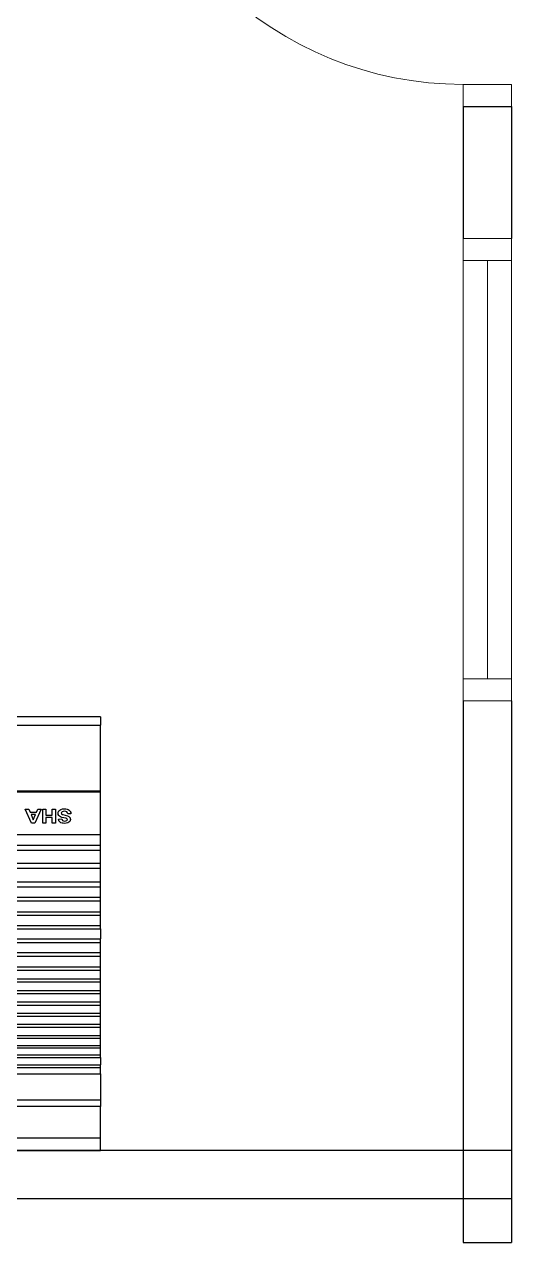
# Model space of a CAD drawing. Header units: inches. Extents: x -86208230 to 200276, y 9267 to 1246656.
# Drawn here: x 127573 to 128679, y 35318 to 38085 of the extents above; entities that cross this region are included whole.
import ezdxf

# ---------------------------------------------------------------- set-up
doc = ezdxf.new("R2010")
doc.units = ezdxf.units.IN
doc.header["$MEASUREMENT"] = 0
for name, color, linetype, lineweight in [('DOOR', 8, 'Continuous', 20), ('wall', 8, 'Continuous', 30), ('WIN', 8, 'Continuous', 18)]:
    doc.layers.add(name, color=color, linetype=linetype, lineweight=lineweight)
doc.layers.add('Edges', color=7, linetype='Continuous')
doc.layers.add('partition', color=8, linetype='Continuous')

# ---------------------------------------------------------------- blocks, each defined once
blk = doc.blocks.new('dr16')
at = {"layer": 'DOOR', "color": 1}
blk.add_line((-2409712.2, -909070.8), (-2409602.2, -909070.8), dxfattribs=at)
for points in [[(-2409712.2, -909070.8), (-2409602.2, -909070.8), (-2409602.2, -909020.8), (-2409712.2, -909020.8)], [(-2410511.2, -909830.8), (-2409712.2, -909830.8), (-2409712.2, -909870.8), (-2410511.2, -909870.8)], [(-2409712.2, -909920.8), (-2409602.2, -909920.8), (-2409602.2, -909870.8), (-2409712.2, -909870.8)]]:
    blk.add_lwpolyline(points, close=True, dxfattribs=at)
at = {"layer": 'DOOR', "color": 9}
blk.add_arc((-2409712.2, -909870.8), 800, 90, 177.134, dxfattribs=at)
blk = doc.blocks.new('air con')
at = {"layer": 'Edges'}
for p, q in [((71.402, 41.898), (152.402, 41.898)), ((71.402, 41.898), (71.402, 41.095)), ((71.402, 41.095), (152.402, 41.095)), ((71.402, 41.095), (71.402, 39.122)), ((71.402, 39.122), (152.402, 39.122)), ((71.402, 38.724), (71.402, 39.122)), ((152.402, 38.724), (71.402, 38.724)), ((71.402, 37.092), (71.402, 38.724)), ((71.402, 37.092), (71.402, 36.701)), ((152.402, 37.092), (71.402, 37.092)), ((152.402, 36.701), (71.402, 36.701)), ((71.402, 36.701), (71.402, 36.542)), ((152.402, 36.542), (71.402, 36.542)), ((71.402, 36.078), (71.402, 36.542)), ((152.402, 36.078), (71.402, 36.078)), ((71.402, 36.078), (71.402, 35.914)), ((152.402, 35.914), (71.402, 35.914)), ((71.402, 35.914), (71.402, 35.493)), ((71.402, 35.493), (71.402, 35.34)), ((152.402, 35.493), (71.402, 35.493)), ((152.402, 35.34), (71.402, 35.34)), ((71.402, 35.34), (71.402, 34.877)), ((152.402, 34.877), (71.402, 34.877)), ((71.402, 34.877), (71.402, 34.709)), ((152.402, 34.709), (71.402, 34.709)), ((71.402, 34.709), (71.402, 34.207)), ((152.402, 34.207), (71.402, 34.207)), ((71.402, 34.207), (71.402, 34.022)), ((71.402, 34.022), (71.402, 33.51)), ((152.402, 34.022), (71.402, 34.022)), ((152.402, 33.51), (71.402, 33.51)), ((71.402, 33.51), (71.402, 33.335)), ((152.402, 33.335), (71.402, 33.335)), ((71.402, 33.335), (71.402, 32.826)), ((152.402, 32.826), (71.402, 32.826)), ((71.402, 32.826), (71.402, 32.625)), ((152.402, 32.625), (71.402, 32.625)), ((71.402, 32.625), (71.402, 32.098)), ((152.402, 32.098), (71.402, 32.098)), ((71.402, 32.098), (71.402, 31.911)), ((152.402, 31.911), (71.402, 31.911)), ((71.402, 31.911), (71.402, 31.378)), ((152.402, 31.378), (71.402, 31.378)), ((71.402, 31.378), (71.402, 31.189)), ((152.402, 31.189), (71.402, 31.189)), ((71.402, 31.189), (71.402, 30.654)), ((152.402, 30.654), (71.402, 30.654)), ((71.402, 30.654), (71.402, 30.439)), ((152.402, 30.439), (71.402, 30.439)), ((71.402, 30.439), (71.402, 29.791)), ((152.402, 29.791), (71.402, 29.791)), ((71.402, 29.791), (71.402, 29.562)), ((71.402, 29.562), (71.402, 28.935)), ((152.402, 29.562), (71.402, 29.562)), ((152.402, 28.935), (71.402, 28.935)), ((71.402, 28.935), (71.402, 28.714)), ((152.402, 28.714), (71.402, 28.714)), ((71.402, 28.092), (71.402, 28.714)), ((152.402, 28.092), (71.402, 28.092)), ((71.402, 28.092), (71.402, 27.871)), ((71.402, 27.871), (71.402, 27.226)), ((152.402, 27.871), (71.402, 27.871)), ((152.402, 27.226), (71.402, 27.226)), ((71.402, 27.226), (71.402, 27.024)), ((71.402, 27.024), (71.402, 26.349)), ((152.402, 27.024), (71.402, 27.024)), ((152.402, 26.349), (71.402, 26.349)), ((71.402, 26.349), (71.402, 26.117)), ((152.402, 26.117), (71.402, 26.117)), ((71.402, 26.117), (71.402, 25.469)), ((152.402, 25.469), (71.402, 25.469)), ((71.402, 25.469), (71.402, 25.162)), ((152.402, 25.162), (71.402, 25.162)), ((71.402, 25.162), (71.402, 24.304)), ((152.402, 24.304), (71.402, 24.304)), ((71.402, 24.304), (71.402, 24.002)), ((152.402, 24.002), (71.402, 24.002)), ((71.402, 24.002), (71.402, 23.184)), ((71.402, 23.184), (71.402, 22.883)), ((152.402, 23.184), (71.402, 23.184)), ((152.402, 22.883), (71.402, 22.883)), ((71.402, 22.883), (71.402, 22.213)), ((152.402, 22.213), (71.402, 22.213)), ((71.402, 22.213), (71.402, 19.568)), ((73.283, 21.282), (73.294, 21.346)), ((73.289, 21.232), (73.283, 21.282)), ((73.306, 21.186), (73.289, 21.232)), ((73.294, 21.346), (73.326, 21.406)), ((73.326, 21.406), (73.378, 21.457)), ((73.378, 21.457), (73.448, 21.494)), ((73.448, 21.494), (73.537, 21.517)), ((73.481, 21.324), (73.473, 21.293)), ((73.473, 21.293), (73.48, 21.265)), ((73.48, 21.265), (73.502, 21.241)), ((73.504, 21.347), (73.481, 21.324)), ((73.502, 21.241), (73.567, 21.212)), ((73.563, 21.371), (73.504, 21.347)), ((73.537, 21.517), (73.642, 21.525)), ((73.64, 21.379), (73.563, 21.371)), ((73.713, 21.372), (73.64, 21.379)), ((73.642, 21.525), (73.729, 21.52)), ((73.766, 21.35), (73.713, 21.372)), ((73.729, 21.52), (73.804, 21.507)), ((73.8, 21.311), (73.766, 21.35)), ((73.82, 21.253), (73.8, 21.311)), ((73.804, 21.507), (73.868, 21.484)), ((74.019, 21.261), (73.82, 21.253)), ((73.868, 21.484), (73.921, 21.453)), ((73.921, 21.453), (73.962, 21.414)), ((73.962, 21.414), (73.992, 21.369)), ((73.992, 21.369), (74.011, 21.318)), ((74.011, 21.318), (74.019, 21.261)), ((74.215, 20.639), (74.215, 21.51)), ((74.215, 21.51), (74.413, 21.51)), ((74.413, 21.51), (74.413, 21.167)), ((74.802, 21.167), (74.802, 21.51)), ((74.802, 21.51), (75.001, 21.51)), ((75.001, 21.51), (75.001, 20.639)), ((75.106, 20.639), (75.489, 21.51)), ((75.592, 21.306), (75.459, 20.983)), ((75.489, 21.51), (75.699, 21.51)), ((75.727, 20.983), (75.592, 21.306)), ((75.699, 21.51), (76.093, 20.639)), ((73.247, 20.922), (73.441, 20.939)), ((73.262, 20.853), (73.247, 20.922)), ((73.287, 20.793), (73.262, 20.853)), ((73.322, 20.742), (73.287, 20.793)), ((73.334, 21.144), (73.306, 21.186)), ((73.367, 20.7), (73.322, 20.742)), ((73.374, 21.106), (73.334, 21.144)), ((73.422, 20.666), (73.367, 20.7)), ((73.412, 21.082), (73.374, 21.106)), ((73.462, 21.059), (73.412, 21.082)), ((73.488, 20.642), (73.422, 20.666)), ((73.441, 20.939), (73.467, 20.864)), ((73.598, 21.02), (73.462, 21.059)), ((73.467, 20.864), (73.511, 20.812)), ((73.565, 20.628), (73.488, 20.642)), ((73.511, 20.812), (73.574, 20.782)), ((73.653, 20.623), (73.565, 20.628)), ((73.567, 21.212), (73.685, 21.182)), ((73.574, 20.782), (73.655, 20.772)), ((73.757, 20.982), (73.598, 21.02)), ((73.771, 20.631), (73.653, 20.623)), ((73.655, 20.772), (73.739, 20.781)), ((73.685, 21.182), (73.811, 21.152)), ((73.739, 20.781), (73.8, 20.808)), ((73.8, 20.965), (73.757, 20.982)), ((73.867, 20.655), (73.771, 20.631)), ((73.828, 20.944), (73.8, 20.965)), ((73.8, 20.808), (73.836, 20.847)), ((73.811, 21.152), (73.899, 21.12)), ((73.843, 20.92), (73.828, 20.944)), ((73.836, 20.847), (73.848, 20.892)), ((73.848, 20.892), (73.843, 20.92)), ((73.943, 20.695), (73.867, 20.655)), ((73.899, 21.12), (73.961, 21.081)), ((74, 20.752), (73.943, 20.695)), ((73.961, 21.081), (74.008, 21.031)), ((74.035, 20.82), (74, 20.752)), ((74.008, 21.031), (74.037, 20.968)), ((74.047, 20.892), (74.035, 20.82)), ((74.037, 20.968), (74.047, 20.892)), ((74.413, 20.639), (74.215, 20.639)), ((74.413, 21.167), (74.802, 21.167)), ((74.802, 21.02), (74.413, 21.02)), ((74.413, 21.02), (74.413, 20.639)), ((74.802, 20.639), (74.802, 21.02)), ((75.001, 20.639), (74.802, 20.639)), ((75.317, 20.639), (75.106, 20.639)), ((75.398, 20.837), (75.317, 20.639)), ((75.791, 20.837), (75.398, 20.837)), ((75.459, 20.983), (75.727, 20.983)), ((75.877, 20.639), (75.791, 20.837)), ((76.093, 20.639), (75.877, 20.639)), ((152.402, 19.568), (71.402, 19.568)), ((71.402, 19.568), (71.402, 19.493)), ((152.402, 19.493), (71.402, 19.493)), ((71.402, 19.493), (71.402, 15.42)), ((76.855, 15.42), (71.402, 15.42)), ((71.402, 14.898), (71.402, 15.42)), ((71.402, 14.898), (152.402, 14.898))]:
    blk.add_line(p, q, dxfattribs=at)
blk = doc.blocks.new('1.5HP AIR CONDITION')
at = {"xscale": 36.51607049631966, "yscale": 36.51607049631966, "zscale": 36.51607049631966}
blk.add_blockref('air con', (-4086.2, -544), dxfattribs=at)

msp = doc.modelspace()

# ---------------------------------------------------------------- linework, layer by layer
at = {"layer": 'partition'}
for p, q in [((128568.7, 37898.1), (128568.7, 37598.1)), ((128678.7, 37898.1), (128678.7, 37598.1)), ((128568.7, 36548.1), (128568.7, 35318.1)), ((128678.7, 36548.1), (128678.7, 35318.1)), ((123953.7, 35528.1), (128678.7, 35528.1)), ((123953.7, 35418.1), (128678.7, 35418.1)), ((128568.7, 35318.1), (128678.7, 35318.1))]:
    msp.add_line(p, q, dxfattribs=at)
at = {"layer": 'wall'}
msp.add_line((128568.7, 37898.1), (128678.7, 37898.1), dxfattribs=at)
at = {"layer": 'WIN'}
for p, q in [((128568.7, 36548.1), (128568.7, 37598.1)), ((128678.7, 37598.1), (128678.7, 36548.1)), ((128623.7, 37548.1), (128623.7, 36598.1))]:
    msp.add_line(p, q, dxfattribs=at)
for points in [[(128568.7, 37548.1), (128678.7, 37548.1), (128678.7, 37598.1), (128568.7, 37598.1)], [(128568.7, 36548.1), (128678.7, 36548.1), (128678.7, 36598.1), (128568.7, 36598.1)]]:
    msp.add_lwpolyline(points, close=True, dxfattribs=at)

# ---------------------------------------------------------------- block references
at = {"rotation": 180}
msp.add_blockref('1.5HP AIR CONDITION', (126266.8, 36512.2), dxfattribs=at)
at = {"layer": 'DOOR', "xscale": -1, "rotation": 180}
msp.add_blockref('dr16', (2538280.9, -871122.6), dxfattribs=at)

doc.saveas('drawing.dxf')
